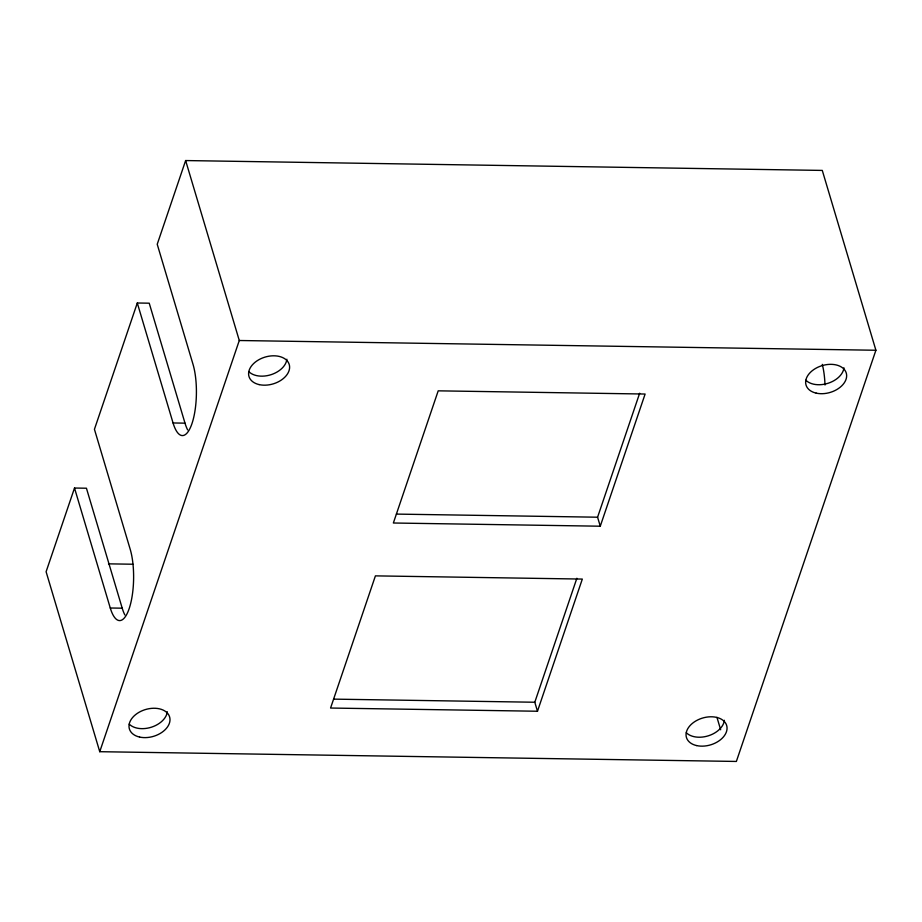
<?xml version="1.0" encoding="UTF-8"?>
<svg xmlns="http://www.w3.org/2000/svg" width="922" height="922" viewBox="0 0 922 922"><rect width="100%" height="100%" fill="white"/><g stroke="black" fill="none" stroke-linecap="round" stroke-linejoin="round"><path stroke-width="1.38" d="M124.862 614.951A41.986 13.381 -89.1 0 1 122.211 608.186L86.438 488.222L74.509 488.038L46.1 571.744L99.749 751.695L736.367 761.445L875.9 350.256L822.286 170.42L185.633 160.555L157.224 244.261L192.986 364.225A41.986 13.381 -89.1 0 1 191.972 423.59A41.986 13.381 -89.1 0 1 173.059 422.968L137.297 303.004L149.226 303.188L184.999 423.152A41.986 13.381 -89.1 0 0 187.65 429.917M137.297 303.004L94.436 429.295L130.198 549.27A41.986 13.381 -89.1 0 1 129.172 608.624A41.986 13.381 -89.1 0 1 110.271 608.001L74.509 488.038M99.749 751.695L239.282 340.506L185.633 160.555M537.48 711.242L582.324 579.074L375.415 575.87L330.572 708.038L537.48 711.242L534.795 702.241L576.872 578.255M600.268 526.208L645.112 394.04L438.204 390.836L393.36 523.005L600.268 526.208L597.583 517.207L639.661 393.221M239.282 340.506L875.9 350.256M173.059 422.968L184.999 423.152M396.414 514.096L597.583 517.207M108.496 563.849L132.952 564.229M110.271 608.001L122.211 608.186M333.626 699.13L534.795 702.241M716.97 717.374L720.658 729.786M822.297 364.363A41.986 13.381 -89.1 0 1 825.006 385.004M724.346 720.289A20.987 13.991 -16.6 0 1 708.649 735.71A20.987 13.991 -16.6 0 1 686.291 732.713M843.93 367.797A20.987 13.991 -16.6 0 1 828.233 383.218A20.987 13.991 -16.6 0 1 805.874 380.221M286.869 359.223A20.987 13.991 -16.6 0 1 271.183 374.643A20.987 13.991 -16.6 0 1 248.825 371.647M167.285 711.715A20.987 13.991 -16.6 0 1 151.6 727.135A20.987 13.991 -16.6 0 1 129.23 724.139M696.583 745.575A20.987 13.991 -16.6 0 0 727.055 727.954A20.987 13.991 -16.6 0 0 696.006 720.866A20.987 13.991 -16.6 0 0 696.583 745.575M139.545 737.047A20.987 13.991 -16.6 0 0 170.005 719.425A20.987 13.991 -16.6 0 0 138.957 712.337A20.987 13.991 -16.6 0 0 139.545 737.047M259.14 384.601A20.987 13.991 -16.6 0 0 289.612 366.979A20.987 13.991 -16.6 0 0 258.552 359.891A20.987 13.991 -16.6 0 0 259.14 384.601M816.177 393.129A20.987 13.991 -16.6 0 0 846.65 375.508A20.987 13.991 -16.6 0 0 815.601 368.42A20.987 13.991 -16.6 0 0 816.177 393.129"/></g></svg>
